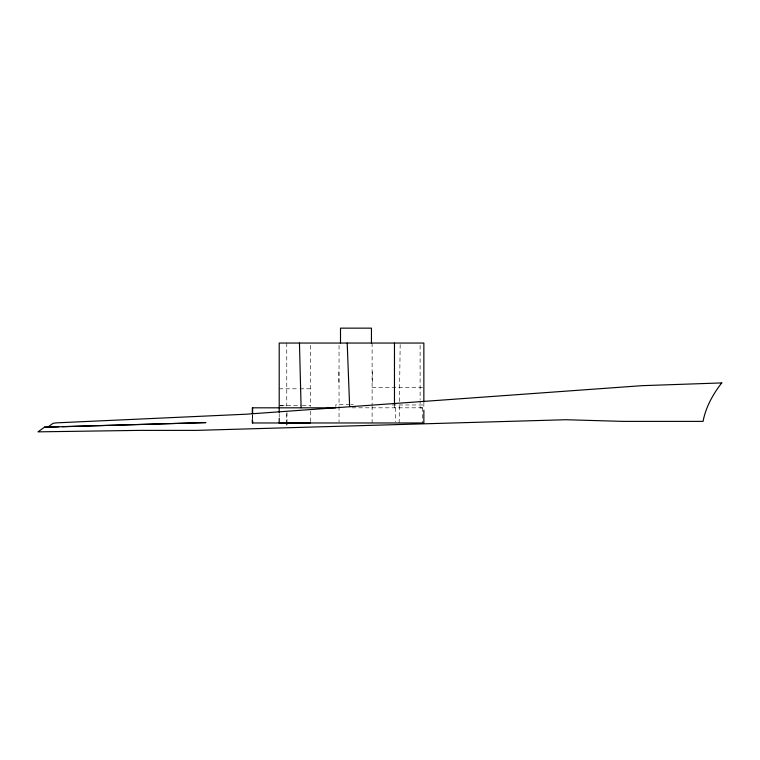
<?xml version="1.0" encoding="UTF-8"?>
<svg xmlns="http://www.w3.org/2000/svg" width="760" height="760" viewBox="0 0 760 760"><rect width="100%" height="100%" fill="white"/><g stroke="black" fill="none" stroke-linecap="round" stroke-linejoin="round"><path stroke-width="0.57" stroke-dasharray="3.8 2.85" d="M399.152 422.969L399.389 404.985M399.427 401.508L400.188 343.045M372.115 387.572L423.861 387.572M279.205 388.806L298.784 388.806M299.934 388.806L310.308 388.806M349.771 404.519L335.891 404.519L335.891 406.714M350.92 404.519L353.238 404.519M392.236 404.985L423.861 404.985M280.354 405.488L301.093 405.488M302.242 405.488L310.308 405.488M279.205 405.792L286.767 405.792L286.767 343.045M352.041 407.816L423.861 407.816M423.861 402.667L423.861 407.949L420.109 407.949L420.109 400.862M422.398 407.816L422.398 422.969M420.109 345.401L420.109 399.684M395.637 407.816L395.637 421.809M394.469 404.282L394.469 407.816M372.571 371.801L372.571 383.619M372.115 343.045L372.115 404.985M372.115 406.144L372.115 422.969M339.045 345.391L339.045 405.346M339.045 406.514L339.045 421.8M338.846 371.801L338.846 383.619M310.308 345.391L310.308 406.514M310.308 411.217L310.308 421.809M286.957 412.481L286.957 421.809M286.767 413.677L286.767 422.969M279.205 413.649L279.205 417.164M252.624 414.808L252.624 419.472M252.31 414.808L252.31 419.472"/><path stroke-width="1.14" d="M310.308 422.969L279.205 423.253L279.205 418.323M44.545 427.148L38 431.851L139.089 430.388L196.241 430.388L565.886 419.729L623.029 421.382L703.067 421.382C705.698 407.351 712.766 394.592 721.382 383.363L722 382.916L641.962 385.671L246.107 414.209L56.943 422.835L53.133 423.282L47.728 427.148L44.545 427.148L58.795 426.749M47.728 427.148L205.969 422.588L62.358 426.645M335.464 407.816L252.31 407.816L252.31 413.649M347.206 343.045L349.638 406.638M299.459 343.045L301.102 407.816M423.861 401.926L423.861 343.045L279.205 343.045L279.205 412.519M423.861 410.144L423.861 422.969L252.31 422.969L252.31 419.472M394.469 343.045L394.469 404.282M371.45 343.045L371.45 328.149L340.499 328.149L340.499 343.045M286.767 422.969L286.767 424.859M252.624 407.816L252.624 413.649M252.624 420.641L252.624 422.969"/></g></svg>
